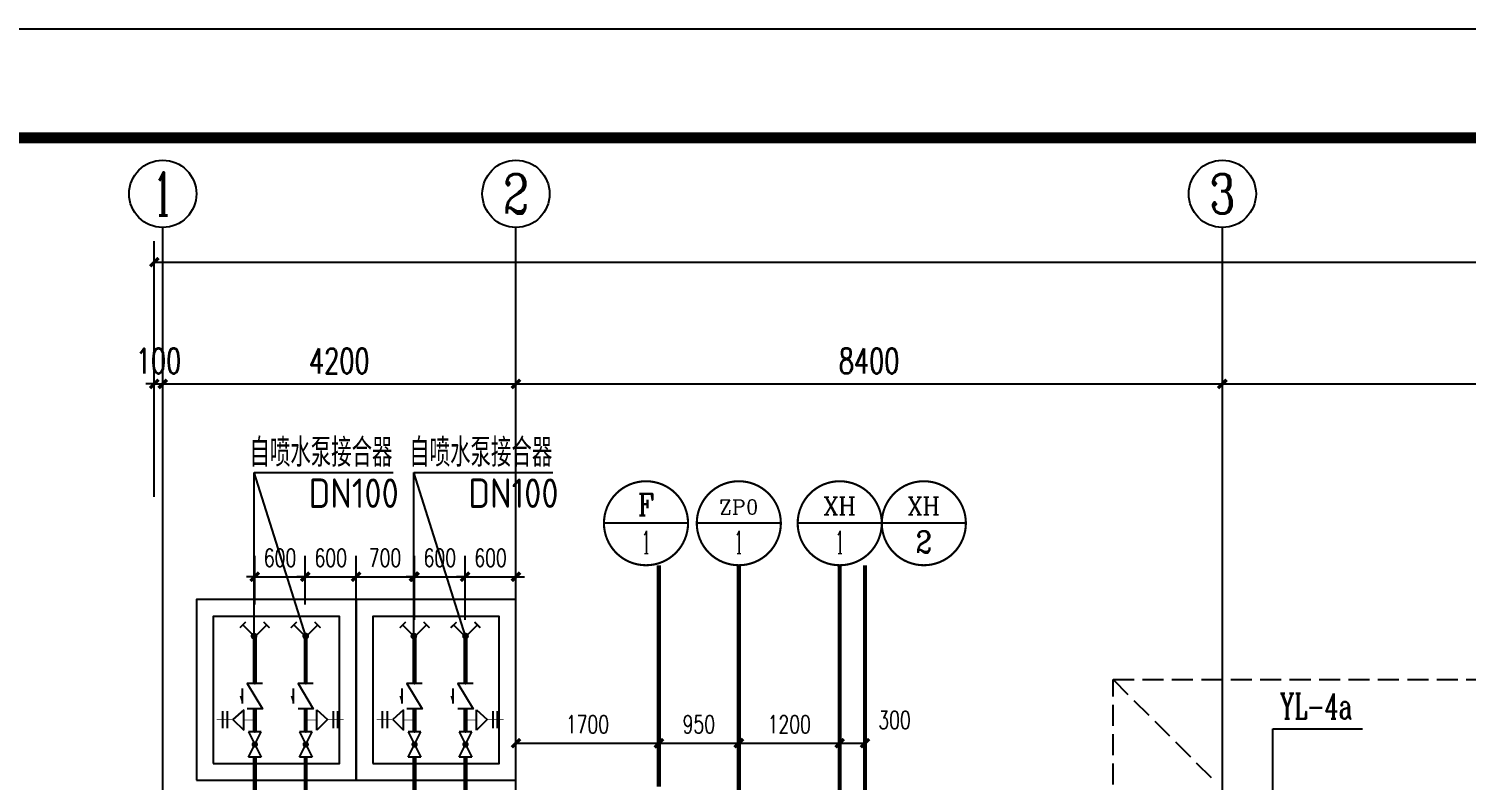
# Model space of a CAD drawing. Extents: x 817814 to 953178, y -139555 to 106956.
# Drawn here: x 856100 to 873193, y 98010 to 106956 of the extents above; entities that cross this region are included whole.
import ezdxf
from ezdxf.enums import TextEntityAlignment as Align

# ---------------------------------------------------------------- set-up
doc = ezdxf.new("R2010")
doc.units = 0
doc.header["$LTSCALE"] = 1000
doc.header["$MEASUREMENT"] = 0
doc.linetypes.add('__DASH', pattern=[0.35, 0.25, -0.1])
for name, color, linetype in [('AXIS', 3, 'Continuous'), ('AXIS_TEXT', 7, 'Continuous'), ('BTTK', 7, 'Continuous'), ('DOTE', 8, 'Continuous'), ('P-ANNO-DIMS', 4, 'Continuous'), ('P-ANNO-IDEN', 3, 'Continuous'), ('P-PROT-IDEN', 7, 'Continuous'), ('P-PROT-PIPE', 1, 'Continuous'), ('P-RAIN-IDEN', 171, 'Continuous'), ('P-SPRN-IDEN', 4, 'Continuous'), ('P-SPRN-PIPE', 6, 'Continuous'), ('P-SPRN-VALV', 161, 'Continuous'), ('P-WAST-IDEN', 21, 'Continuous'), ('PUB_DIM', 3, 'Continuous'), ('PUB_TITLE', 4, 'Continuous'), ('WP_L_PJ', 7, 'Continuous'), ('散水', 151, '__DASH')]:
    doc.layers.add(name, color=color, linetype=linetype)
doc.layers.add('P-WAST-PIPE', color=11, linetype='Continuous', lineweight=50)
doc.layers.add('建筑底图', color=6, linetype='Continuous', plot=False)
doc.styles.add('_TCH_AXIS', font='COMPLEX', dxfattribs={"bigfont": 'GBCBIG'})
doc.styles.add('_TCH_DIM_T3', font='SIMPLEX', dxfattribs={"width": 0.705882, "bigfont": 'GBCBIG'})
doc.styles.add('_TWT_CIRCLE', font='COMPLEX', dxfattribs={"width": 1.1, "height": 3, "bigfont": 'HZTXT'})
doc.styles.add('_TWT_SERIAL', font='COMPLEX', dxfattribs={"width": 0.8, "height": 3, "bigfont": 'HZTXT'})
doc.styles.add('COMPLEX', font='COMPLEX')
doc.styles.add('HZ', font='simplex.shx', dxfattribs={"width": 0.8, "bigfont": 'hztxt.shx'})
doc.styles.add('HZ(TK)', font='geniso.shx', dxfattribs={"width": 0.9, "bigfont": 'hztxt.shx'})
doc.styles.get("Standard").update_dxf_attribs({"font": 'GBENOR', "bigfont": 'GBCBIG'})
doc.dimstyles.new('_TCH_ARCH&&100', dxfattribs={"dimtxt": 297.5, "dimasz": 100, "dimexe": 250, "dimexo": 300, "dimgap": 126.25, "dimtad": 1, "dimdec": 0, "dimzin": 0, "dimdsep": 46, "dimtxsty": '_TCH_DIM_T3', "dimblk": 'ARCHTICK', "dimcen": 0.09, "dimclrt": 7, "dimazin": 2, "dimtfac": 1, "dimtdec": 0, "dimtix": 1, "dimtmove": 2, "dimatfit": 3, "dimfxl": 100, "dimtolj": 1, "dimtzin": 0, "dimarcsym": 0})
doc.dimstyles.new('_TWT_ARCH&&100', dxfattribs={"dimtxt": 212.5, "dimasz": 100, "dimexe": 250, "dimexo": 300, "dimgap": 118.75, "dimtad": 1, "dimdec": 0, "dimzin": 0, "dimdsep": 46, "dimtxsty": '_TCH_DIM_T3', "dimblk": 'ARCHTICK', "dimcen": 0.09, "dimclrt": 7, "dimazin": 2, "dimtfac": 1, "dimtdec": 0, "dimtix": 1, "dimtmove": 2, "dimatfit": 3, "dimfxl": 1, "dimtolj": 1, "dimtzin": 0, "dimarcsym": 0})

# ---------------------------------------------------------------- blocks, each defined once
blk = doc.blocks.new('vhtemplate_2019年新竖式图框_A1')
at = {"layer": 'PUB_TITLE', "color": 7}
blk.add_lwpolyline([(0, 594), (841, 594), (841, 0), (0, 0)], close=True, dxfattribs=at)
at = {"layer": 'PUB_TITLE', "const_width": 1}
blk.add_lwpolyline([(25, 10), (831, 10), (831, 584), (25, 584)], close=True, dxfattribs=at)
at = {"layer": 'BTTK', "color": 4, "style": 'HZ(TK)', "width": 0.9}
for tag, p in [('合作单位_001', (795.83, 509.44)), ('建设单位_001', (795.85, 207.44)), ('工程名称_001', (795.62, 174.44)), ('子项名称_001', (805.71, 157.94)), ('图纸名称_001', (795.45, 138.94))]:
    blk.add_attdef(tag, p, '', height=3.5, dxfattribs=at)
for tag, p in [('注册证书号', (808.5, 279)), ('注册印章号', (808.5, 271)), ('设计号', (806, 193)), ('图别', (789.75, 34)), ('图号', (822.25, 34)), ('版本号', (789.75, 26)), ('日期', (822.25, 26))]:
    blk.add_attdef(tag, text='', height=3.5, dxfattribs=at).set_placement(p, align=Align.MIDDLE)
blk = doc.blocks.new('_ArchTick')
at = {"color": 0, "linetype": 'ByBlock', "const_width": 0.4}
blk.add_lwpolyline([(-0.5, -0.5), (0.5, 0.5)], dxfattribs=at)
blk = doc.blocks.new('*D240')
at = {"layer": 'Defpoints', "color": 0, "transparency": 16777216}
for p in [(572721, 120106), (517921, 117911), (572721, 117911)]:
    blk.add_point(p, dxfattribs=at)
at = {"layer": 'PUB_DIM', "color": 0, "lineweight": -2, "transparency": 16777216}
for p, q in [((517921, 118211), (517921, 120356)), ((572721, 118211), (572721, 120356)), ((517921, 120106), (572721, 120106))]:
    blk.add_line(p, q, dxfattribs=at)
at = {"layer": 'PUB_DIM', "color": 0, "lineweight": -2, "transparency": 16777216, "xscale": 100, "yscale": 100, "zscale": 100, "rotation": 180}
blk.add_blockref('_ArchTick', (517921, 120106), dxfattribs=at)
at = {"layer": 'PUB_DIM', "color": 0, "lineweight": -2, "transparency": 16777216, "xscale": 100, "yscale": 100, "zscale": 100}
blk.add_blockref('_ArchTick', (572721, 120106), dxfattribs=at)
at = {"layer": 'PUB_DIM', "color": 7, "transparency": 16777216, "insert": (545321, 120381), "char_height": 297.5, "attachment_point": 5, "style": '_TCH_DIM_T3'}
blk.add_mtext('\\A1;54800', dxfattribs=at)
blk = doc.blocks.new('*D253')
at = {"layer": 'Defpoints', "color": 0, "transparency": 16777216}
for p in [(518021, 118656), (517921, 117011), (518021, 117011)]:
    blk.add_point(p, dxfattribs=at)
at = {"layer": 'PUB_DIM', "color": 0, "lineweight": -2, "transparency": 16777216}
for p, q in [((517921, 117311), (517921, 118906)), ((518021, 117311), (518021, 118906)), ((517921, 118656), (517821, 118656)), ((517921, 118656), (518021, 118656)), ((518021, 118656), (518121, 118656))]:
    blk.add_line(p, q, dxfattribs=at)
at = {"layer": 'PUB_DIM', "color": 0, "lineweight": -2, "transparency": 16777216, "xscale": 100, "yscale": 100, "zscale": 100}
blk.add_blockref('_ArchTick', (517921, 118656), dxfattribs=at)
at = {"layer": 'PUB_DIM', "color": 0, "lineweight": -2, "transparency": 16777216, "xscale": 100, "yscale": 100, "zscale": 100, "rotation": 180}
blk.add_blockref('_ArchTick', (518021, 118656), dxfattribs=at)
at = {"layer": 'PUB_DIM', "color": 7, "transparency": 16777216, "insert": (517971, 118931), "char_height": 297.5, "attachment_point": 5, "style": '_TCH_DIM_T3'}
blk.add_mtext('\\A1;100', dxfattribs=at)
blk = doc.blocks.new('*D254')
at = {"layer": 'Defpoints', "color": 0, "transparency": 16777216}
for p in [(522221, 118656), (518021, 117011), (522221, 117011)]:
    blk.add_point(p, dxfattribs=at)
at = {"layer": 'PUB_DIM', "color": 0, "lineweight": -2, "transparency": 16777216}
for p, q in [((518021, 117311), (518021, 118906)), ((522221, 117311), (522221, 118906)), ((518021, 118656), (522221, 118656))]:
    blk.add_line(p, q, dxfattribs=at)
at = {"layer": 'PUB_DIM', "color": 0, "lineweight": -2, "transparency": 16777216, "xscale": 100, "yscale": 100, "zscale": 100, "rotation": 180}
blk.add_blockref('_ArchTick', (518021, 118656), dxfattribs=at)
at = {"layer": 'PUB_DIM', "color": 0, "lineweight": -2, "transparency": 16777216, "xscale": 100, "yscale": 100, "zscale": 100}
blk.add_blockref('_ArchTick', (522221, 118656), dxfattribs=at)
at = {"layer": 'PUB_DIM', "color": 7, "transparency": 16777216, "insert": (520121, 118931), "char_height": 297.5, "attachment_point": 5, "style": '_TCH_DIM_T3'}
blk.add_mtext('\\A1;4200', dxfattribs=at)
blk = doc.blocks.new('*D255')
at = {"layer": 'Defpoints', "color": 0, "transparency": 16777216}
for p in [(530621, 118656), (522221, 117011), (530621, 117011)]:
    blk.add_point(p, dxfattribs=at)
at = {"layer": 'PUB_DIM', "color": 0, "lineweight": -2, "transparency": 16777216}
for p, q in [((522221, 117311), (522221, 118906)), ((530621, 117311), (530621, 118906)), ((522221, 118656), (530621, 118656))]:
    blk.add_line(p, q, dxfattribs=at)
at = {"layer": 'PUB_DIM', "color": 0, "lineweight": -2, "transparency": 16777216, "xscale": 100, "yscale": 100, "zscale": 100, "rotation": 180}
blk.add_blockref('_ArchTick', (522221, 118656), dxfattribs=at)
at = {"layer": 'PUB_DIM', "color": 0, "lineweight": -2, "transparency": 16777216, "xscale": 100, "yscale": 100, "zscale": 100}
blk.add_blockref('_ArchTick', (530621, 118656), dxfattribs=at)
at = {"layer": 'PUB_DIM', "color": 7, "transparency": 16777216, "insert": (526421, 118931), "char_height": 297.5, "attachment_point": 5, "style": '_TCH_DIM_T3'}
blk.add_mtext('\\A1;8400', dxfattribs=at)
blk = doc.blocks.new('*D256')
at = {"layer": 'Defpoints', "color": 0, "transparency": 16777216}
for p in [(539021, 118656), (530621, 117011), (539021, 117011)]:
    blk.add_point(p, dxfattribs=at)
at = {"layer": 'PUB_DIM', "color": 0, "lineweight": -2, "transparency": 16777216}
for p, q in [((530621, 117311), (530621, 118906)), ((539021, 117311), (539021, 118906)), ((530621, 118656), (539021, 118656))]:
    blk.add_line(p, q, dxfattribs=at)
at = {"layer": 'PUB_DIM', "color": 0, "lineweight": -2, "transparency": 16777216, "xscale": 100, "yscale": 100, "zscale": 100, "rotation": 180}
blk.add_blockref('_ArchTick', (530621, 118656), dxfattribs=at)
at = {"layer": 'PUB_DIM', "color": 0, "lineweight": -2, "transparency": 16777216, "xscale": 100, "yscale": 100, "zscale": 100}
blk.add_blockref('_ArchTick', (539021, 118656), dxfattribs=at)
at = {"layer": 'PUB_DIM', "color": 7, "transparency": 16777216, "insert": (534821, 118931), "char_height": 297.5, "attachment_point": 5, "style": '_TCH_DIM_T3'}
blk.add_mtext('\\A1;8400', dxfattribs=at)
blk = doc.blocks.new('_AXISO')
blk.add_circle((0, 0), 0.5)
at = {"layer": 'AXIS_TEXT', "style": 'COMPLEX', "width": 1.041667}
blk.add_attdef('A', text='', height=0.56, dxfattribs=at).set_placement((-0.25, -0.28), (0.25, -0.28), align=Align.FIT)
blk = doc.blocks.new('$QC004_1')
for points, const_width in [([(641, 106), (570, 177)], 20), ([(0, 0), (464, 0)], 50), ([(464, 0), (605, 141)], 20), ([(464, 0), (605, -141)], 20), ([(641, -106), (570, -177)], 20)]:
    blk.add_lwpolyline(points, dxfattribs=dict(const_width=const_width))
at = {"style": 'HZ', "flags": 1}
for tag in ['UNIT', 'WHAT', 'SPEC']:
    blk.add_attdef(tag, (0, 0), '', height=0.001, dxfattribs=at)
blk = doc.blocks.new('*D451')
at = {"layer": 'Defpoints', "color": 0, "transparency": 16777216}
for p in [(865743, 98366), (866043, 98452), (866043, 98366)]:
    blk.add_point(p, dxfattribs=at)
at = {"layer": 'P-ANNO-DIMS', "color": 0, "lineweight": -2, "transparency": 16777216}
for p, q in [((865743, 98666), (865743, 98702)), ((866043, 98666), (866043, 98702)), ((865743, 98452), (866043, 98452))]:
    blk.add_line(p, q, dxfattribs=at)
at = {"layer": 'P-ANNO-DIMS', "color": 0, "lineweight": -2, "transparency": 16777216, "xscale": 100, "yscale": 100, "zscale": 100, "rotation": 180}
blk.add_blockref('_ArchTick', (865743, 98452), dxfattribs=at)
at = {"layer": 'P-ANNO-DIMS', "color": 0, "lineweight": -2, "transparency": 16777216, "xscale": 100, "yscale": 100, "zscale": 100}
blk.add_blockref('_ArchTick', (866043, 98452), dxfattribs=at)
at = {"layer": 'P-ANNO-DIMS', "color": 7, "transparency": 16777216, "insert": (866395, 98727), "char_height": 212.5, "attachment_point": 5, "style": '_TCH_DIM_T3'}
blk.add_mtext('\\A1;300', dxfattribs=at)
blk = doc.blocks.new('*D452')
at = {"layer": 'Defpoints', "color": 0, "transparency": 16777216}
for p in [(864543, 98366), (865743, 98452), (865743, 98366)]:
    blk.add_point(p, dxfattribs=at)
at = {"layer": 'P-ANNO-DIMS', "color": 0, "lineweight": -2, "transparency": 16777216}
for p, q in [((864543, 98666), (864543, 98702)), ((865743, 98666), (865743, 98702)), ((864543, 98452), (865743, 98452))]:
    blk.add_line(p, q, dxfattribs=at)
at = {"layer": 'P-ANNO-DIMS', "color": 0, "lineweight": -2, "transparency": 16777216, "xscale": 100, "yscale": 100, "zscale": 100, "rotation": 180}
blk.add_blockref('_ArchTick', (864543, 98452), dxfattribs=at)
at = {"layer": 'P-ANNO-DIMS', "color": 0, "lineweight": -2, "transparency": 16777216, "xscale": 100, "yscale": 100, "zscale": 100}
blk.add_blockref('_ArchTick', (865743, 98452), dxfattribs=at)
at = {"layer": 'P-ANNO-DIMS', "color": 7, "transparency": 16777216, "insert": (865143, 98677), "char_height": 212.5, "attachment_point": 5, "style": '_TCH_DIM_T3'}
blk.add_mtext('\\A1;1200', dxfattribs=at)
blk = doc.blocks.new('*D453')
at = {"layer": 'Defpoints', "color": 0, "transparency": 16777216}
for p in [(863593, 98366), (864543, 98452), (864543, 98366)]:
    blk.add_point(p, dxfattribs=at)
at = {"layer": 'P-ANNO-DIMS', "color": 0, "lineweight": -2, "transparency": 16777216}
for p, q in [((863593, 98666), (863593, 98702)), ((864543, 98666), (864543, 98702)), ((863593, 98452), (864543, 98452))]:
    blk.add_line(p, q, dxfattribs=at)
at = {"layer": 'P-ANNO-DIMS', "color": 0, "lineweight": -2, "transparency": 16777216, "xscale": 100, "yscale": 100, "zscale": 100, "rotation": 180}
blk.add_blockref('_ArchTick', (863593, 98452), dxfattribs=at)
at = {"layer": 'P-ANNO-DIMS', "color": 0, "lineweight": -2, "transparency": 16777216, "xscale": 100, "yscale": 100, "zscale": 100}
blk.add_blockref('_ArchTick', (864543, 98452), dxfattribs=at)
at = {"layer": 'P-ANNO-DIMS', "color": 7, "transparency": 16777216, "insert": (864068, 98677), "char_height": 212.5, "attachment_point": 5, "style": '_TCH_DIM_T3'}
blk.add_mtext('\\A1;950', dxfattribs=at)
blk = doc.blocks.new('*D454')
at = {"layer": 'Defpoints', "color": 0, "transparency": 16777216}
for p in [(861893, 98366), (863593, 98452), (863593, 98366)]:
    blk.add_point(p, dxfattribs=at)
at = {"layer": 'P-ANNO-DIMS', "color": 0, "lineweight": -2, "transparency": 16777216}
for p, q in [((861893, 98666), (861893, 98702)), ((863593, 98666), (863593, 98702)), ((861893, 98452), (863593, 98452))]:
    blk.add_line(p, q, dxfattribs=at)
at = {"layer": 'P-ANNO-DIMS', "color": 0, "lineweight": -2, "transparency": 16777216, "xscale": 100, "yscale": 100, "zscale": 100, "rotation": 180}
blk.add_blockref('_ArchTick', (861893, 98452), dxfattribs=at)
at = {"layer": 'P-ANNO-DIMS', "color": 0, "lineweight": -2, "transparency": 16777216, "xscale": 100, "yscale": 100, "zscale": 100}
blk.add_blockref('_ArchTick', (863593, 98452), dxfattribs=at)
at = {"layer": 'P-ANNO-DIMS', "color": 7, "transparency": 16777216, "insert": (862743, 98677), "char_height": 212.5, "attachment_point": 5, "style": '_TCH_DIM_T3'}
blk.add_mtext('\\A1;1700', dxfattribs=at)
blk = doc.blocks.new('$VALVE$00000315')
blk.add_line((-75, 125), (75, 125))
blk.add_lwpolyline([(-125, -75), (-125, 75), (125, -75), (125, 75)])
for p in [(-125, 0), (125, 0)]:
    blk.add_point(p)
blk.add_solid([(0, 125), (0, 150), (75, 125)])
blk = doc.blocks.new('$VALVE$00000322')
for p, q in [((-80, 317), (89, 317)), ((4, 216), (-102, 110)), ((87, 272), (-81, 272)), ((102, 110), (4, 216)), ((-102, 110), (102, 110))]:
    blk.add_line(p, q)
at = {"const_width": 8.96}
for points in [[(4, 216), (4, 377)], [(0, 0), (0, 110)]]:
    blk.add_lwpolyline(points, dxfattribs=at)
blk.add_point((0, 0))
at = {"flags": 9}
for tag in ['YSIZE', 'XSIZE']:
    blk.add_attdef(tag, (0, 110), '', height=0.5, dxfattribs=at)
blk = doc.blocks.new('$VALVE$00000333')
for p, q in [((125, 62.5), (-125, -62.5)), ((-125, 62.5), (125, -62.5)), ((-125, -62.5), (-125, 62.5)), ((125, -62.5), (125, 62.5))]:
    blk.add_line(p, q)
at = {"const_width": 31.25}
blk.add_lwpolyline([(-15.625, 0, 1), (15.625, 0, 1)], format="xyb", close=True, dxfattribs=at)
for p in [(-125, 0), (125, 0)]:
    blk.add_point(p)
blk = doc.blocks.new('*D503')
at = {"layer": 'Defpoints', "color": 0, "transparency": 16777216}
for p in [(861288, 100433), (860688, 99619), (861288, 99619)]:
    blk.add_point(p, dxfattribs=at)
at = {"layer": 'P-ANNO-DIMS', "color": 0, "lineweight": -2, "transparency": 16777216}
for p, q in [((860688, 99919), (860688, 100683)), ((861288, 99919), (861288, 100683)), ((860688, 100433), (860588, 100433)), ((860688, 100433), (861288, 100433)), ((861288, 100433), (861388, 100433))]:
    blk.add_line(p, q, dxfattribs=at)
at = {"layer": 'P-ANNO-DIMS', "color": 0, "lineweight": -2, "transparency": 16777216, "xscale": 100, "yscale": 100, "zscale": 100}
blk.add_blockref('_ArchTick', (860688, 100433), dxfattribs=at)
at = {"layer": 'P-ANNO-DIMS', "color": 0, "lineweight": -2, "transparency": 16777216, "xscale": 100, "yscale": 100, "zscale": 100, "rotation": 180}
blk.add_blockref('_ArchTick', (861288, 100433), dxfattribs=at)
at = {"layer": 'P-ANNO-DIMS', "color": 7, "transparency": 16777216, "insert": (860988, 100658), "char_height": 212.5, "attachment_point": 5, "style": '_TCH_DIM_T3'}
blk.add_mtext('\\A1;600', dxfattribs=at)
blk = doc.blocks.new('*D504')
at = {"layer": 'Defpoints', "color": 0, "transparency": 16777216}
for p in [(861893, 100433), (861288, 99619), (861893, 99619)]:
    blk.add_point(p, dxfattribs=at)
at = {"layer": 'P-ANNO-DIMS', "color": 0, "lineweight": -2, "transparency": 16777216}
for p, q in [((861288, 99919), (861288, 100683)), ((861893, 99919), (861893, 100683)), ((861288, 100433), (861188, 100433)), ((861288, 100433), (861893, 100433)), ((861893, 100433), (861993, 100433))]:
    blk.add_line(p, q, dxfattribs=at)
at = {"layer": 'P-ANNO-DIMS', "color": 0, "lineweight": -2, "transparency": 16777216, "xscale": 100, "yscale": 100, "zscale": 100}
blk.add_blockref('_ArchTick', (861288, 100433), dxfattribs=at)
at = {"layer": 'P-ANNO-DIMS', "color": 0, "lineweight": -2, "transparency": 16777216, "xscale": 100, "yscale": 100, "zscale": 100, "rotation": 180}
blk.add_blockref('_ArchTick', (861893, 100433), dxfattribs=at)
at = {"layer": 'P-ANNO-DIMS', "color": 7, "transparency": 16777216, "insert": (861591, 100658), "char_height": 212.5, "attachment_point": 5, "style": '_TCH_DIM_T3'}
blk.add_mtext('\\A1;600', dxfattribs=at)
blk = doc.blocks.new('*D509')
at = {"layer": 'Defpoints', "color": 0, "transparency": 16777216}
for p in [(859388, 100433), (858788, 99802), (859388, 99802)]:
    blk.add_point(p, dxfattribs=at)
at = {"layer": 'P-ANNO-DIMS', "color": 0, "lineweight": -2, "transparency": 16777216}
for p, q in [((858788, 100102), (858788, 100683)), ((859388, 100102), (859388, 100683)), ((858788, 100433), (858688, 100433)), ((858788, 100433), (859388, 100433)), ((859388, 100433), (859488, 100433))]:
    blk.add_line(p, q, dxfattribs=at)
at = {"layer": 'P-ANNO-DIMS', "color": 0, "lineweight": -2, "transparency": 16777216, "xscale": 100, "yscale": 100, "zscale": 100}
blk.add_blockref('_ArchTick', (858788, 100433), dxfattribs=at)
at = {"layer": 'P-ANNO-DIMS', "color": 0, "lineweight": -2, "transparency": 16777216, "xscale": 100, "yscale": 100, "zscale": 100, "rotation": 180}
blk.add_blockref('_ArchTick', (859388, 100433), dxfattribs=at)
at = {"layer": 'P-ANNO-DIMS', "color": 7, "transparency": 16777216, "insert": (859088, 100658), "char_height": 212.5, "attachment_point": 5, "style": '_TCH_DIM_T3'}
blk.add_mtext('\\A1;600', dxfattribs=at)
blk = doc.blocks.new('*D510')
at = {"layer": 'Defpoints', "color": 0, "transparency": 16777216}
for p in [(859993, 100433), (859388, 99802), (859993, 99802)]:
    blk.add_point(p, dxfattribs=at)
at = {"layer": 'P-ANNO-DIMS', "color": 0, "lineweight": -2, "transparency": 16777216}
for p, q in [((859388, 100102), (859388, 100683)), ((859993, 100102), (859993, 100683)), ((859388, 100433), (859288, 100433)), ((859388, 100433), (859993, 100433)), ((859993, 100433), (860093, 100433))]:
    blk.add_line(p, q, dxfattribs=at)
at = {"layer": 'P-ANNO-DIMS', "color": 0, "lineweight": -2, "transparency": 16777216, "xscale": 100, "yscale": 100, "zscale": 100}
blk.add_blockref('_ArchTick', (859388, 100433), dxfattribs=at)
at = {"layer": 'P-ANNO-DIMS', "color": 0, "lineweight": -2, "transparency": 16777216, "xscale": 100, "yscale": 100, "zscale": 100, "rotation": 180}
blk.add_blockref('_ArchTick', (859993, 100433), dxfattribs=at)
at = {"layer": 'P-ANNO-DIMS', "color": 7, "transparency": 16777216, "insert": (859691, 100658), "char_height": 212.5, "attachment_point": 5, "style": '_TCH_DIM_T3'}
blk.add_mtext('\\A1;600', dxfattribs=at)
blk = doc.blocks.new('*D511')
at = {"layer": 'Defpoints', "color": 0, "transparency": 16777216}
for p in [(860679, 100433), (859993, 99802), (860679, 99802)]:
    blk.add_point(p, dxfattribs=at)
at = {"layer": 'P-ANNO-DIMS', "color": 0, "lineweight": -2, "transparency": 16777216}
for p, q in [((859993, 100102), (859993, 100683)), ((860679, 100102), (860679, 100683)), ((859993, 100433), (860679, 100433))]:
    blk.add_line(p, q, dxfattribs=at)
at = {"layer": 'P-ANNO-DIMS', "color": 0, "lineweight": -2, "transparency": 16777216, "xscale": 100, "yscale": 100, "zscale": 100, "rotation": 180}
blk.add_blockref('_ArchTick', (859993, 100433), dxfattribs=at)
at = {"layer": 'P-ANNO-DIMS', "color": 0, "lineweight": -2, "transparency": 16777216, "xscale": 100, "yscale": 100, "zscale": 100}
blk.add_blockref('_ArchTick', (860679, 100433), dxfattribs=at)
at = {"layer": 'P-ANNO-DIMS', "color": 7, "transparency": 16777216, "insert": (860336, 100658), "char_height": 212.5, "attachment_point": 5, "style": '_TCH_DIM_T3'}
blk.add_mtext('\\A1;700', dxfattribs=at)
blk = doc.blocks.new('xdzcdxcvf')
at = {"layer": 'AXIS'}
for p, q in [((518021.4, 117010.8), (518021.4, 120519.2)), ((522221.4, 117010.8), (522221.4, 120519.2)), ((530621.4, 117010.8), (530621.4, 120519.2))]:
    blk.add_line(p, q, dxfattribs=at)
at = {"layer": 'DOTE'}
for p, q in [((518021.4, 52467.1), (518021.4, 117010.8)), ((522221.4, 52467.1), (522221.4, 117010.8)), ((530621.4, 52467.1), (530621.4, 117010.8))]:
    blk.add_line(p, q, dxfattribs=at)
at = {"layer": '散水'}
blk.add_line((529321.4, 115137.6), (530521.4, 113937.7), dxfattribs=at)
blk.add_lwpolyline([(516721.4, 91787.7), (516721.4, 98537.7), (520921.4, 98537.6), (520921.4, 112137.6), (529321.4, 112137.6), (529321.4, 115137.6), (565521.4, 115137.6), (565521.4, 112137.6), (573921.4, 112137.6), (573921.5, 110937.6)], dxfattribs=at)
at = {"layer": 'AXIS'}
ref = blk.add_blockref('_AXISO', (518021.4, 120919.2), dxfattribs=dict(at, xscale=800, yscale=800, zscale=800))
ref.add_attrib('A', '1', dxfattribs={"layer": 'AXIS_TEXT', "height": 514.7, "style": '_TCH_AXIS'}).set_placement((517911.1, 120661.8), (518131.7, 120661.8), align=Align.FIT)
ref = blk.add_blockref('_AXISO', (522221.4, 120919.2), dxfattribs=dict(at, xscale=800, yscale=800, zscale=800))
ref.add_attrib('A', '2', dxfattribs={"layer": 'AXIS_TEXT', "height": 465.9, "style": '_TCH_AXIS'}).set_placement((522066.1, 120686.2), (522376.7, 120686.2), align=Align.FIT)
ref = blk.add_blockref('_AXISO', (530621.4, 120919.2), dxfattribs=dict(at, xscale=800, yscale=800, zscale=800))
ref.add_attrib('A', '3', dxfattribs={"layer": 'AXIS_TEXT', "height": 465.9, "style": '_TCH_AXIS'}).set_placement((530466.1, 120686.2), (530776.7, 120686.2), align=Align.FIT)
at = {"layer": 'PUB_DIM'}
for p1, p2, distance, picture, middle in [((517921.4, 117910.8), (572721.4, 117910.8), 2194.7, '*D240', (545321.4, 120380.6)), ((517921.4, 117010.8), (518021.4, 117010.8), 1644.7, '*D253', (517971.4, 118930.6)), ((518021.4, 117010.8), (522221.4, 117010.8), 1644.7, '*D254', (520121.4, 118930.6)), ((522221.4, 117010.8), (530621.4, 117010.8), 1644.7, '*D255', (526421.4, 118930.6)), ((530621.4, 117010.8), (539021.4, 117010.8), 1644.7, '*D256', (534821.4, 118930.6))]:
    dim = blk.add_aligned_dim(p1=p1, p2=p2, distance=distance, dimstyle='_TCH_ARCH&&100', dxfattribs=at)
    dim.commit()
    dim.dimension.update_dxf_attribs({"geometry": picture, "text_midpoint": middle})

msp = doc.modelspace()

# ---------------------------------------------------------------- linework, layer by layer
for points in [[(858093.4, 98011.5), (859993.4, 98011.5), (859993.4, 100161.5), (858093.4, 100161.5)], [(859993.4, 98011.5), (861893.4, 98011.5), (861893.4, 100161.5), (859993.4, 100161.5)], [(858293.4, 98211.5), (859793.4, 98211.5), (859793.4, 99961.5), (858293.4, 99961.5)], [(860193.4, 98211.5), (861693.4, 98211.5), (861693.4, 99961.5), (860193.4, 99961.5)]]:
    msp.add_lwpolyline(points, close=True)
at = {"layer": 'P-ANNO-IDEN'}
for p, q in [((858778.9, 99726.9), (858778.9, 101672.5)), ((859393.5, 99726.9), (858778.9, 101672.5)), ((858778.9, 101672.5), (860432.3, 101672.5)), ((860678.9, 99726.9), (860678.9, 101672.5)), ((861293.5, 99726.9), (860678.9, 101672.5)), ((860678.9, 101672.5), (862332.3, 101672.5))]:
    msp.add_line(p, q, dxfattribs=at)
at = {"layer": 'P-ANNO-IDEN', "const_width": 40}
for points in [[(858778.9, 99706.9, 1), (858778.9, 99746.9, 1)], [(859399.5, 99707.9, 1), (859387.5, 99746, 1)], [(860678.9, 99706.9, 1), (860678.9, 99746.9, 1)], [(861299.5, 99707.9, 1), (861287.5, 99746, 1)]]:
    msp.add_lwpolyline(points, format="xyb", close=True, dxfattribs=at)
at = {"layer": 'P-PROT-IDEN'}
for p, q in [((866243.4, 101069.8), (865243.4, 101069.8)), ((867243.4, 101069.8), (866243.4, 101069.8))]:
    msp.add_line(p, q, dxfattribs=at)
at = {"layer": 'P-PROT-IDEN', "const_width": 25}
for points in [[(866243.4, 101069.8, 1), (865243.4, 101069.8, 1)], [(867243.4, 101069.8, 1), (866243.4, 101069.8, 1)]]:
    msp.add_lwpolyline(points, format="xyb", close=True, dxfattribs=at)
at = {"layer": 'P-PROT-PIPE', "const_width": 50}
for points in [[(865743.4, 96929.7), (865743.4, 100569.8)], [(866043.4, 97410.6), (866043.4, 100569.8)]]:
    msp.add_lwpolyline(points, dxfattribs=at)
at = {"layer": 'P-RAIN-IDEN'}
for p, q in [((870893.4, 97109.2), (870893.4, 98622.8)), ((870893.4, 98622.8), (871960.4, 98622.8))]:
    msp.add_line(p, q, dxfattribs=at)
at = {"layer": 'P-SPRN-IDEN'}
msp.add_line((865043.4, 101069.8), (864043.4, 101069.8), dxfattribs=at)
at = {"layer": 'P-SPRN-IDEN', "const_width": 25}
msp.add_lwpolyline([(865043.4, 101069.8, 1), (864043.4, 101069.8, 1)], format="xyb", close=True, dxfattribs=at)
at = {"layer": 'P-SPRN-PIPE', "const_width": 50}
for points in [[(864543.4, 97167.2), (864543.4, 100569.8)], [(858787.7, 99254.1), (858787.7, 99162.4)], [(859393.5, 99254.1), (859393.5, 99162.4)], [(860687.7, 99254.1), (860687.7, 99162.4)], [(861293.5, 99254.1), (861293.5, 99162.4)], [(858787.7, 98862.4), (858787.7, 98587.3)], [(859393.5, 98862.4), (859393.5, 98587.3)], [(860687.7, 98862.4), (860687.7, 98587.3)], [(861293.5, 98862.4), (861293.5, 98587.3)], [(858787.7, 98287.3), (858787.7, 97359.9)], [(859393.5, 98287.3), (859393.5, 97359.9)], [(860687.7, 98287.3), (860687.7, 97659.9)], [(861293.5, 98287.3), (861293.5, 97659.9)]]:
    msp.add_lwpolyline(points, dxfattribs=at)
at = {"layer": 'P-WAST-IDEN'}
msp.add_line((863939.7, 101069.8), (862939.7, 101069.8), dxfattribs=at)
at = {"layer": 'P-WAST-IDEN', "const_width": 25}
msp.add_lwpolyline([(863939.7, 101069.8, 1), (862939.7, 101069.8, 1)], format="xyb", close=True, dxfattribs=at)
at = {"layer": 'P-WAST-PIPE', "const_width": 50}
msp.add_lwpolyline([(863593.4, 97934.5), (863593.4, 100569.8)], dxfattribs=at)

# ---------------------------------------------------------------- block references
at = {"xscale": 130, "yscale": 130, "zscale": 130}
msp.add_blockref('vhtemplate_2019年新竖式图框_A1', (843848.3, 29735.7), dxfattribs=at)
at = {"layer": 'P-SPRN-VALV', "zscale": 1.2, "rotation": 270}
for name, p, xscale, yscale in [('$VALVE$00000315', (858787.7, 99012.4), 1.2, -1.2), ('$VALVE$00000315', (859393.5, 99012.4), 1.2, -1.2), ('$VALVE$00000315', (860687.7, 99012.4), 1.2, -1.2), ('$VALVE$00000315', (861293.5, 99012.4), 1.2, -1.2), ('$VALVE$00000322', (858787.7, 98727.3), -1.2, -1.2), ('$VALVE$00000322', (859393.5, 98727.3), -1.2, 1.2), ('$VALVE$00000322', (860687.7, 98727.3), -1.2, -1.2), ('$VALVE$00000322', (861293.5, 98727.3), -1.2, 1.2), ('$VALVE$00000333', (858787.7, 98437.3), -1.2, -1.2), ('$VALVE$00000333', (859393.5, 98437.3), -1.2, -1.2), ('$VALVE$00000333', (860687.7, 98437.3), -1.2, -1.2), ('$VALVE$00000333', (861293.5, 98437.3), -1.2, -1.2)]:
    msp.add_blockref(name, p, dxfattribs=dict(at, xscale=xscale, yscale=yscale))
at = {"layer": 'WP_L_PJ', "rotation": 89.99999999999997}
for p in [(858787.7, 99254.1, 650), (859393.5, 99254.1, 650), (860687.7, 99254.1, 650), (861293.5, 99254.1, 650)]:
    msp.add_blockref('$QC004_1', p, dxfattribs=at)
at = {"layer": '建筑底图'}
msp.add_blockref('xdzcdxcvf', (339672, -15928.4), dxfattribs=at)

# ---------------------------------------------------------------- texts
at = {"layer": 'P-ANNO-IDEN', "color": 7}
for s, height, p in [('自喷水泵接合器', 337.59, (858724, 101742.5)), ('自喷水泵接合器', 337.59, (860624, 101742.5)), ('DN100', 350, (859428.7, 101252.5)), ('DN100', 350, (861328.7, 101252.5))]:
    msp.add_text(s, height=height, dxfattribs=at).set_placement(p)
at = {"layer": 'P-PROT-IDEN', "color": 7, "style": '_TWT_CIRCLE'}
for s, height, p, p2 in [('XH', 209.51, (865551.3, 101170.6), (865935.5, 101170.6)), ('XH', 209.51, (866551.3, 101170.6), (866935.5, 101170.6)), ('1', 269, (865694.1, 100709.3), (865792.7, 100709.3)), ('2', 258.7, (866648.5, 100718.2), (866838.3, 100718.2))]:
    msp.add_text(s, height=height, dxfattribs=at).set_placement(p, p2, align=Align.FIT)
at = {"layer": 'P-RAIN-IDEN', "color": 7, "style": '_TWT_SERIAL', "width": 0.64}
msp.add_text('YL-4a', height=300, dxfattribs=at).set_placement((870977, 98742.8))
at = {"layer": 'P-SPRN-IDEN', "color": 7, "style": '_TWT_CIRCLE'}
for s, height, p, p2 in [('ZP0', 170.37, (864309.1, 101178.3), (864777.7, 101178.3)), ('1', 269, (864494.1, 100709.3), (864592.7, 100709.3))]:
    msp.add_text(s, height=height, dxfattribs=at).set_placement(p, p2, align=Align.FIT)
at = {"layer": 'P-WAST-IDEN', "color": 7, "style": '_TWT_CIRCLE'}
for s, height, p, p2 in [('F', 258.7, (863344.9, 101162.6), (863534.6, 101162.6)), ('1', 269, (863390.4, 100709.3), (863489.1, 100709.3))]:
    msp.add_text(s, height=height, dxfattribs=at).set_placement(p, p2, align=Align.FIT)

# ---------------------------------------------------------------- dimensions: what is measured, and where the dimension line sits
at = {"layer": 'P-ANNO-DIMS'}
for p1, p2, distance, picture, middle in [((858787.7, 99801.6), (859387.7, 99801.6), 631, '*D509', (859087.7, 100657.6)), ((860687.7, 99619.4), (861287.7, 99619.4), 813.2, '*D503', (860987.7, 100657.6)), ((861893.4, 98365.6), (863593.4, 98365.6), 86.9, '*D454', (862743.4, 98677.4)), ((863593.4, 98365.6), (864543.4, 98365.6), 86.9, '*D453', (864068.4, 98677.4)), ((864543.4, 98365.6), (865743.4, 98365.6), 86.9, '*D452', (865143.4, 98677.4))]:
    dim = msp.add_aligned_dim(p1=p1, p2=p2, distance=distance, dimstyle='_TWT_ARCH&&100', dxfattribs=at)
    dim.commit()
    dim.dimension.update_dxf_attribs({"geometry": picture, "text_midpoint": middle})
for p1, p2, distance, text, picture, middle in [((859387.7, 99801.6), (859993.4, 99801.6), 631, '600', '*D510', (859690.5, 100657.6)), ((859993.4, 99801.6), (860678.9, 99801.6), 631, '700', '*D511', (860336.1, 100657.6)), ((861287.7, 99619.4), (861893.4, 99619.4), 813.2, '600', '*D504', (861590.5, 100657.6))]:
    dim = msp.add_aligned_dim(p1=p1, p2=p2, distance=distance, text=text, dimstyle='_TWT_ARCH&&100', dxfattribs=at)
    dim.commit()
    dim.dimension.update_dxf_attribs({"geometry": picture, "text_midpoint": middle})
dim = msp.add_linear_dim(base=(866043.4, 98452.4), p1=(865743.4, 98365.6), p2=(866043.4, 98365.6), angle=0, dimstyle='_TWT_ARCH&&100', dxfattribs=at)
dim.commit()
dim.dimension.update_dxf_attribs({"geometry": '*D451', "text_midpoint": (866395.4, 98727.4), "dimtype": 161})

doc.saveas('drawing.dxf')
